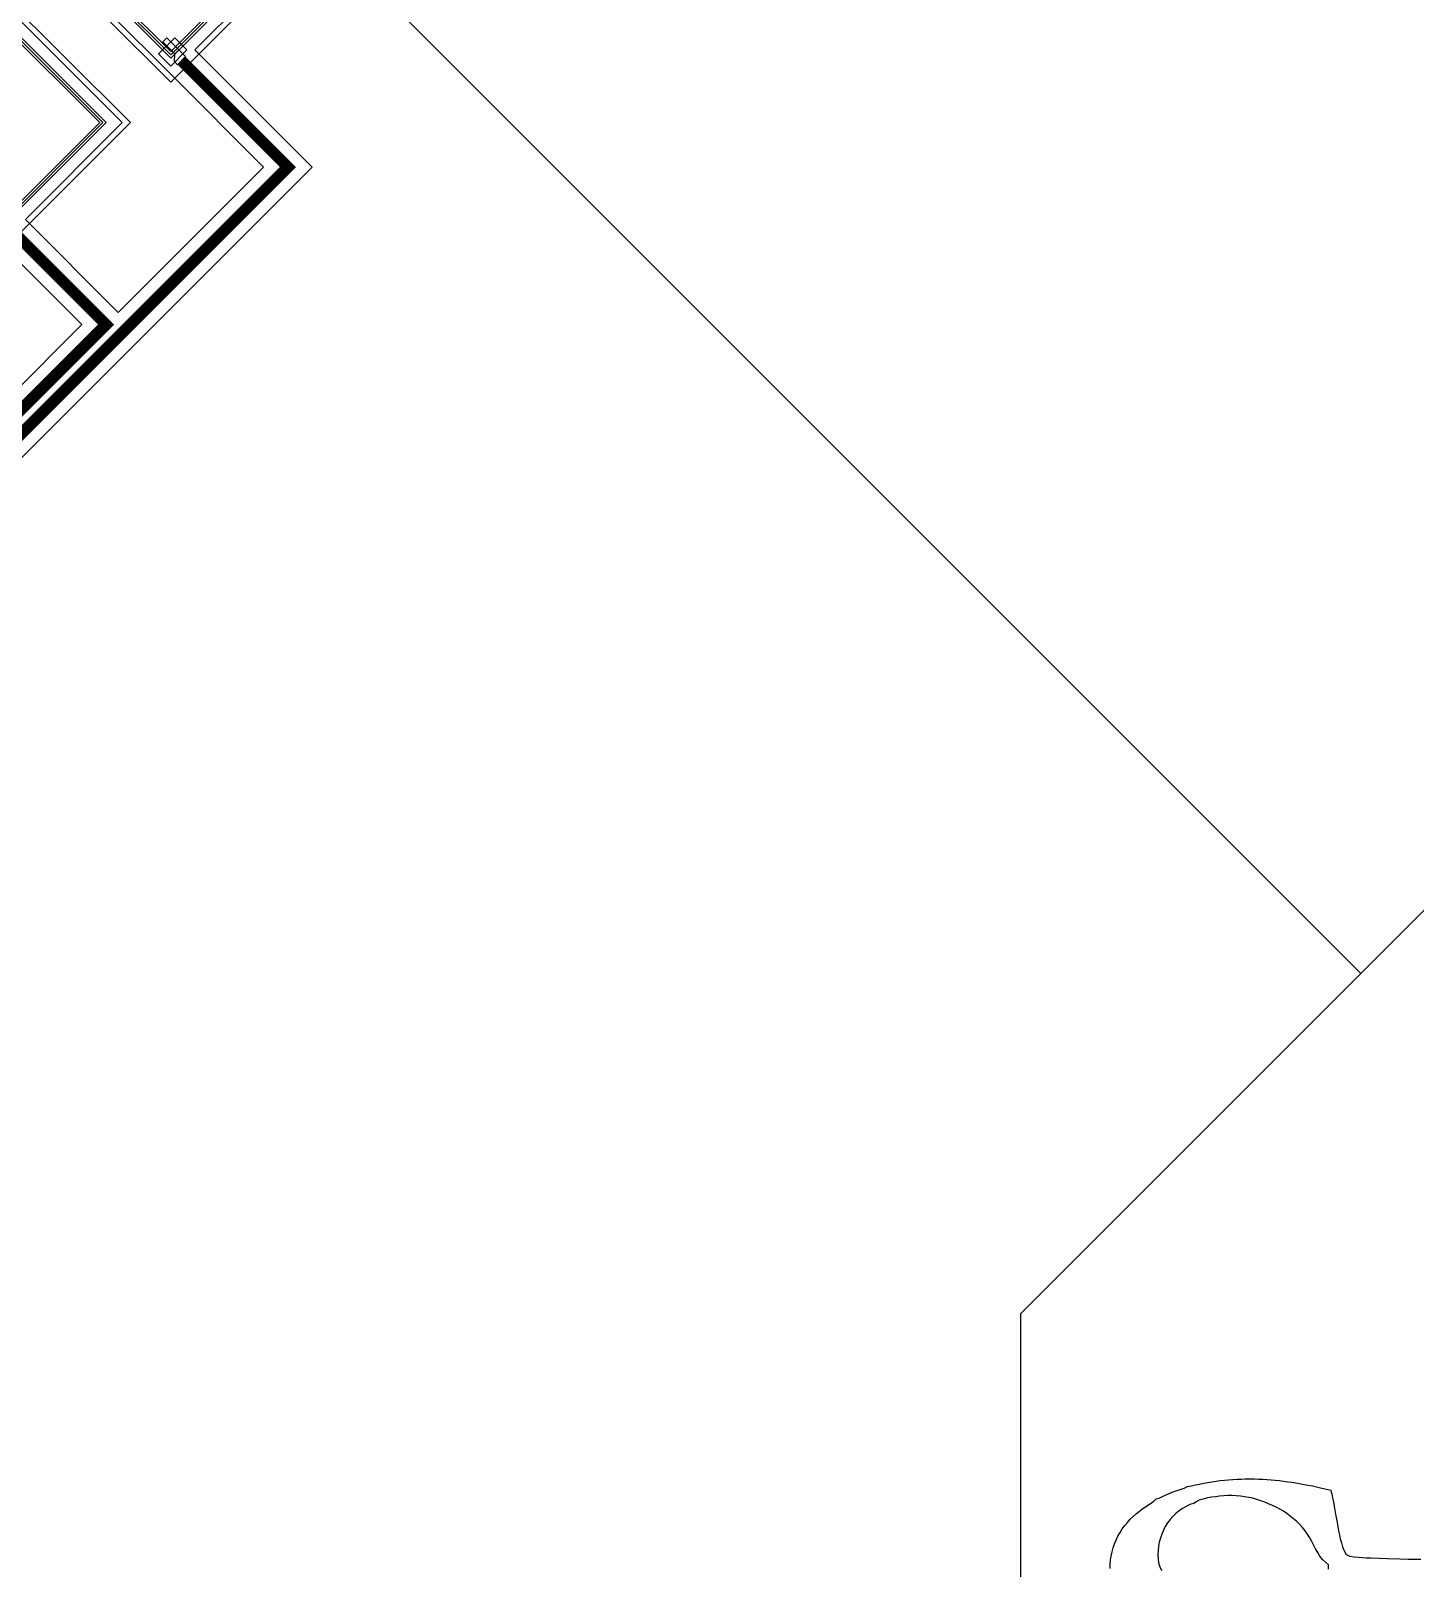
# Model space of a CAD drawing. Extents: x -87611 to 96139, y 77822 to 138139.
# Drawn here: x 77945 to 79157, y 111162 to 112507 of the extents above; entities that cross this region are included whole.
import ezdxf

# ---------------------------------------------------------------- set-up
doc = ezdxf.new("R2010")
doc.units = 0
doc.header["$MEASUREMENT"] = 0
doc.layers.get('0').update_dxf_attribs({"color": 6})
for name, color, linetype in [('L10D0 Abs', 4, 'Continuous'), ('L14D0 Au', 2, 'Continuous'), ('L3D0 Base', 3, 'Continuous'), ('L4D0 Cntr', 1, 'Continuous'), ('L50D0 SiO2', 52, 'Continuous'), ('L7D0 DE', 42, 'Continuous'), ('L8D0 Wire', 5, 'Continuous')]:
    doc.layers.add(name, color=color, linetype=linetype)

# ---------------------------------------------------------------- blocks, each defined once
blk = doc.blocks.new('PIX130')
at = {"layer": 'L3D0 Base'}
blk.add_lwpolyline([(-65, -65), (-65, 65), (65, 65), (65, -65)], close=True, dxfattribs=at)
at = {"layer": 'L4D0 Cntr'}
blk.add_lwpolyline([(-63, -63), (-63, 63), (63, 63), (63, -63)], close=True, dxfattribs=at)
at = {"layer": 'L7D0 DE'}
blk.add_lwpolyline([(-80, -80), (-80, 80), (80, 80), (80, -80)], close=True, dxfattribs=at)
blk = doc.blocks.new('PIX130A')
at = {"layer": 'L10D0 Abs'}
blk.add_lwpolyline([(-61, -61), (-61, 61), (61, 61), (61, -61)], close=True, dxfattribs=at)
at = {"linetype": 'Continuous'}
blk.add_blockref('PIX130', (0, 0), dxfattribs=at)
blk = doc.blocks.new('_128SUB_TRCE130')
at = {"layer": 'L14D0 Au'}
for points in [[(-40, 235), (-40, 350), (-190, 350), (-190, 349.997), (-290, 349.997), (-290, 529.997), (-190, 529.997), (-190, 410), (-40, 410), (-40, 402.5), (-15, 402.5), (-15, 235)], [(-40, 25), (-40, 140), (-190, 140), (-190, 139.997), (-305, 139.997), (-305, 319.997), (-190, 319.997), (-190, 200), (-40, 200), (-40, 192.5), (-15, 192.5), (-15, 25)]]:
    blk.add_lwpolyline(points, close=True, dxfattribs=at)
at = {"layer": 'L8D0 Wire', "const_width": 10}
for points in [[(-188.223, 334.997), (-305, 334.997), (-305, 1819.3), (-290, 1834.3), (-290, 1844.3)], [(-188.223, 124.997), (-320, 124.997), (-320, 1834.3)]]:
    blk.add_lwpolyline(points, dxfattribs=at)
blk = doc.blocks.new('_128PRBE_TOP')
at = {"layer": 'L50D0 SiO2', "linetype": 'Continuous'}
blk.add_lwpolyline([(3.223, 10), (18.223, 10), (18.223, -10), (3.223, -10)], close=True, dxfattribs=at)
at = {"layer": 'L8D0 Wire'}
for points in [[(0, 5), (3.75, 5), (8.223, 0), (8.223, -5), (7.5, -5), (0, -5)], [(23.223, 0), (8.223, 0), (8.223, -5), (23.223, -5)]]:
    blk.add_lwpolyline(points, close=True, dxfattribs=at)
blk = doc.blocks.new('_128SUB130A')
at = {"linetype": 'Continuous'}
for name, p in [('_128SUB_TRCE130', (320, -1834.3)), ('PIX130A', (205, -1559.3)), ('PIX130A', (205, -1769.3)), ('_128PRBE_TOP', (131.777, -1709.303))]:
    blk.add_blockref(name, p, dxfattribs=at)
blk = doc.blocks.new('_LOGO_STARCRYO')
at = {"layer": 'L3D0 Base'}
for points in [[(-92.391, 19.529), (-92.384, 19.889), (-92.355, 20.249), (-92.303, 20.607), (-92.23, 20.962), (-92.135, 21.313), (-92.019, 21.657), (-91.881, 21.992), (-91.723, 22.319), (-91.546, 22.636), (-91.35, 22.941), (-91.137, 23.234), (-90.908, 23.513), (-90.664, 23.779), (-90.407, 24.029), (-90.137, 24.266), (-89.857, 24.49), (-89.568, 24.705), (-89.273, 24.911), (-88.972, 25.113), (-88.669, 25.31), (-88.442, 25.531), (-88.161, 25.604), (-87.706, 25.822), (-87.378, 25.971), (-87.045, 26.108), (-86.709, 26.235), (-86.368, 26.352), (-86.026, 26.462), (-85.743, 26.613), (-85.388, 26.661), (-85.037, 26.731), (-84.686, 26.812), (-84.334, 26.887), (-83.981, 26.952), (-83.626, 27.011), (-83.27, 27.062), (-82.913, 27.107), (-82.555, 27.146), (-82.197, 27.179), (-81.838, 27.206), (-81.479, 27.227), (-81.12, 27.243), (-80.76, 27.254), (-80.388, 27.258), (-79.962, 27.249), (-79.602, 27.239), (-79.243, 27.226), (-78.884, 27.207), (-78.525, 27.182), (-78.167, 27.15), (-77.809, 27.112), (-77.452, 27.068), (-77.095, 27.018), (-76.74, 26.963), (-76.385, 26.904), (-75.676, 26.78), (-74.969, 26.648), (-74.617, 26.576), (-74.267, 26.49), (-73.381, 26.3), (-73.351, 26.12), (-73.303, 25.971), (-73.249, 25.618), (-73.167, 25.269), (-73.098, 24.916), (-72.972, 24.208), (-72.852, 23.498), (-72.789, 23.142), (-72.722, 22.786), (-72.649, 22.434), (-72.566, 22.089), (-72.472, 21.751), (-72.366, 21.409), (-72.246, 21.05), (-72.065, 20.732), (-71.738, 20.603), (-71.382, 20.555), (-71.024, 20.52), (-70.665, 20.492), (-70.306, 20.468), (-69.947, 20.448), (-69.229, 20.415), (-68.51, 20.389), (-67.431, 20.36), (-66.712, 20.345), (-65.633, 20.329)], [(-73.596, 19.489), (-73.594, 19.867), (-73.841, 20.091), (-74.115, 20.317), (-74.324, 20.611), (-74.516, 20.915), (-74.691, 21.229), (-75.013, 21.872), (-75.189, 22.186), (-75.383, 22.489), (-75.595, 22.779), (-75.824, 23.058), (-76.068, 23.324), (-76.326, 23.577), (-76.595, 23.819), (-76.876, 24.048), (-77.166, 24.263), (-77.465, 24.465), (-77.773, 24.651), (-78.089, 24.823), (-78.413, 24.978), (-78.744, 25.119), (-79.079, 25.248), (-79.419, 25.368), (-79.761, 25.482), (-80.105, 25.592), (-80.458, 25.66), (-80.812, 25.722), (-81.169, 25.772), (-81.527, 25.806), (-81.887, 25.823), (-82.246, 25.822), (-82.606, 25.806), (-82.965, 25.78), (-83.311, 25.708), (-83.672, 25.69), (-84.024, 25.615), (-84.371, 25.521), (-84.714, 25.415), (-84.984, 25.288), (-85.199, 25.135), (-85.535, 25.063), (-85.848, 24.883), (-86.155, 24.694), (-86.452, 24.491), (-86.733, 24.268), (-86.995, 24.021), (-87.235, 23.751), (-87.453, 23.462), (-87.646, 23.155), (-87.814, 22.834), (-87.955, 22.501), (-88.07, 22.158), (-88.16, 21.808), (-88.224, 21.454), (-88.265, 21.096), (-88.283, 20.737), (-88.274, 20.377), (-88.231, 20.02), (-88.118, 19.681), (-87.961, 19.355)]]:
    blk.add_lwpolyline(points, dxfattribs=at)
blk = doc.blocks.new('_128TRCE130')
at = {"layer": 'L14D0 Au'}
blk.add_lwpolyline([(3923.773, 3923.773), (0, 0), (-1833.831, 1833.831), (-1535.918, 2131.744), (-1535.918, 2974.37), (-2131.744, 3570.196), (-2974.37, 3570.196), (-3272.283, 3272.283), (-3923.773, 3923.773), (-3898.57, 3948.975), (-3898.57, 4020.192), (-3948.975, 4070.598), (-4020.192, 4070.598), (-4045.395, 4045.395), (-4490, 4490), (-4490, 4535), (-4376.213, 4535), (-3557.601, 3716.388), (-785, 3716.388), (-785, 3499.154), (335.308, 2378.846), (-915.706, 1127.833), (-813.175, 1025.302), (-898.026, 940.452)], dxfattribs=at)
blk = doc.blocks.new('$128_130_A')
at = {"yscale": -1, "rotation": 90}
blk.add_blockref('_128TRCE130', (5000, 5000), dxfattribs=at)
for name, p, rotation in [('_128TRCE130', (5000, 5000), 180), ('_128SUB130A', (4685.833, 2663.507), 135)]:
    blk.add_blockref(name, p, dxfattribs=dict(rotation=rotation))
at = {"xscale": 10.16, "yscale": 10.16}
blk.add_blockref('_LOGO_STARCRYO', (7553.057, 2446.943), dxfattribs=at)

msp = doc.modelspace()

# ---------------------------------------------------------------- block references
at = {"linetype": 'Continuous'}
msp.add_blockref('$128_130_A', (72275.9, 108515.9), dxfattribs=at)

doc.saveas('drawing.dxf')
